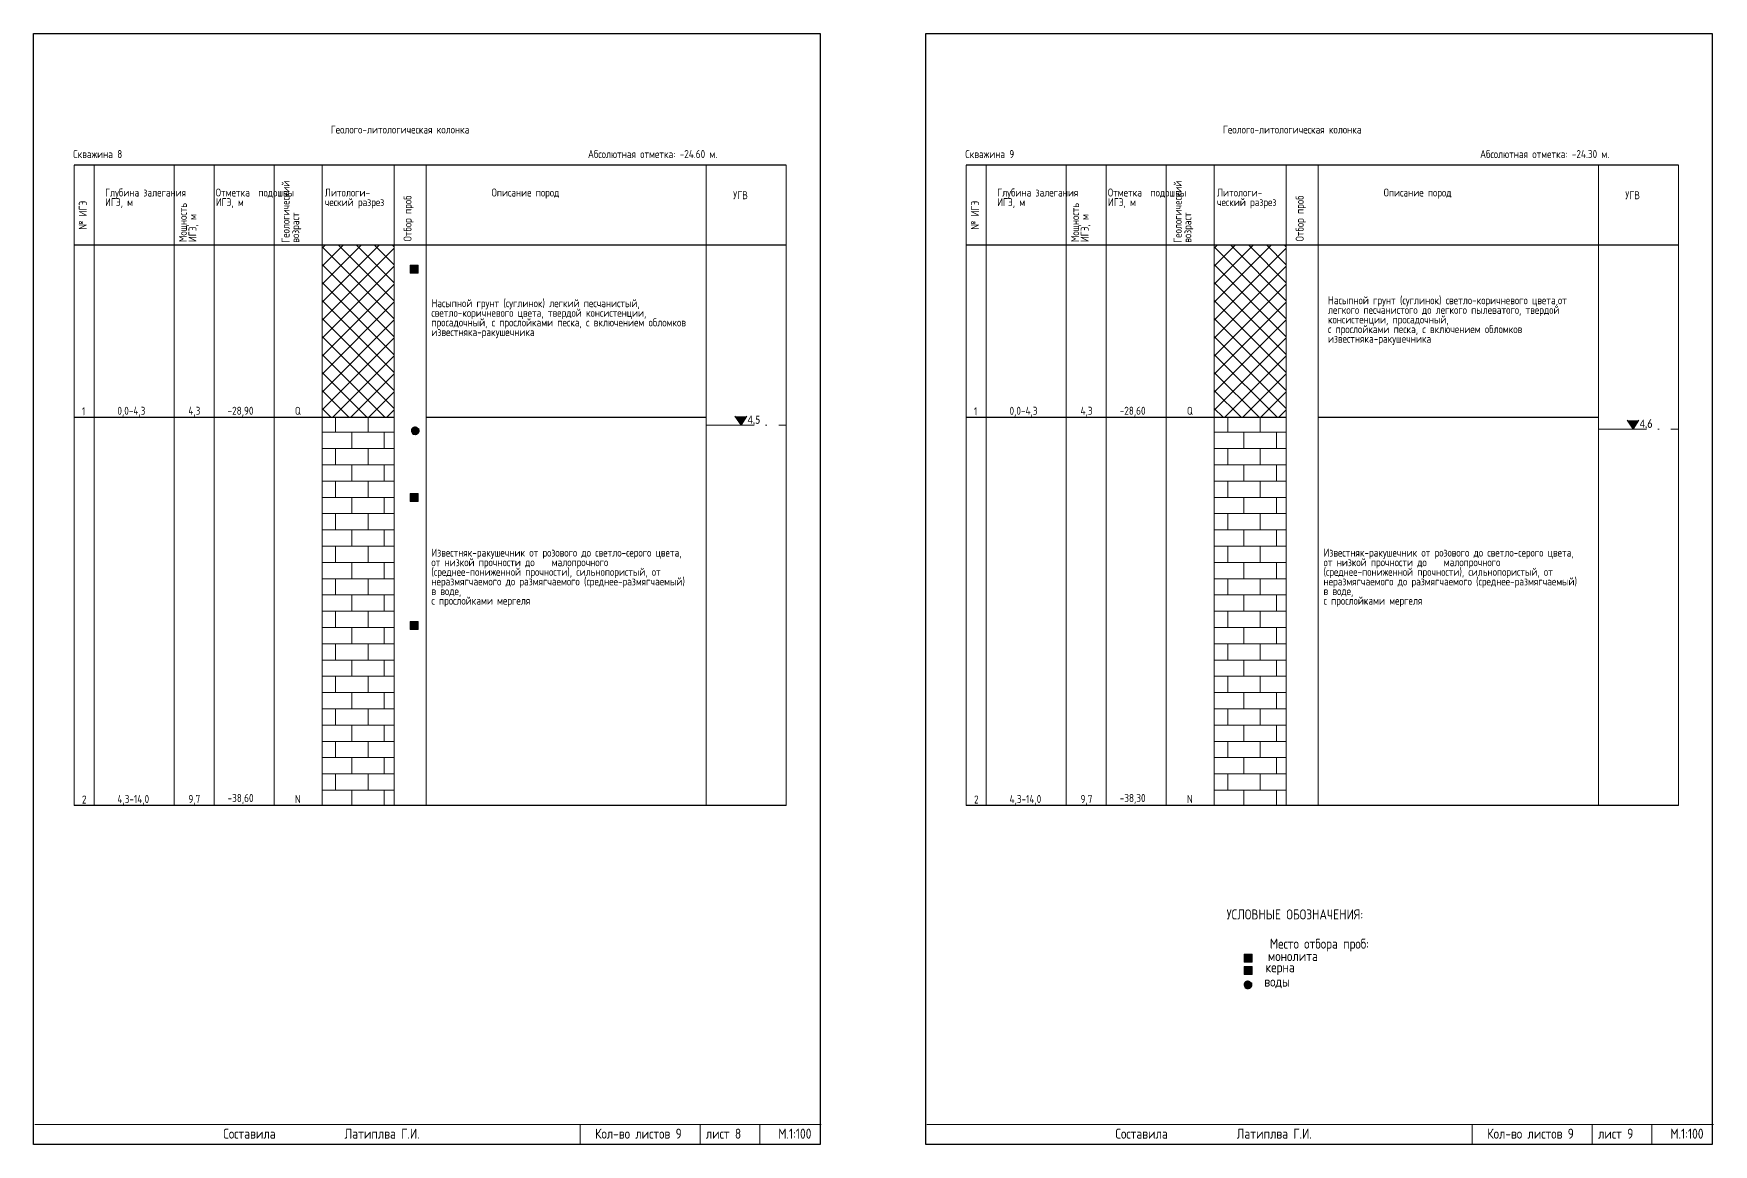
# Model space of a CAD drawing. Header units: millimetres. Extents: x 18930 to 20907, y 6758 to 7036.
# Drawn here: x 20487.4 to 20907.2, y 6758.2 to 7035.8 of the extents above; entities that cross this region are included whole.
import ezdxf

# ---------------------------------------------------------------- set-up
doc = ezdxf.new("R2010")
doc.units = ezdxf.units.MM
doc.linetypes.add('ACAD_ISO03W100', pattern=[30, 12, -18])
doc.linetypes.add('ACAD_ISO10W100', pattern=[18, 12, -3, 0, -3])
for name, color, linetype, lineweight in [('ВодаГ', 160, 'ACAD_ISO03W100', 25), ('Известняк', 86, 'Continuous', 15), ('Керн', 252, 'Continuous', 9), ('монолит', 1, 'Continuous', 9), ('Насып-навал грунта', 36, 'Continuous', 15)]:
    doc.layers.add(name, color=color, linetype=linetype, lineweight=lineweight)
doc.layers.add('ГеолГ', color=7, linetype='Continuous')
doc.layers.add('Рамка проb', color=7, linetype='Continuous')
doc.styles.add('STYLE1', font='simplex.shx', dxfattribs={"width": 0.8})

msp = doc.modelspace()

# ---------------------------------------------------------------- hatches: boundary and pattern name
at = {"layer": 'ВодаГ', "lineweight": 13, "ltscale": 0.5}
for points in [[(20665.65, 6940.18), (20662.69, 6940.18), (20664.24, 6937.9)], [(20888.62, 6939.18), (20885.66, 6939.18), (20887.2, 6936.9)]]:
    msp.add_hatch(color=5, dxfattribs=at).paths.add_polyline_path(points)
at = {"layer": 'ВодаГ', "lineweight": 13, "ltscale": 0.2}
for points in [[(20583.78, 6936.6, 1), (20581.71, 6936.6, 1)], [(20791.89, 6798.18, 1), (20789.82, 6798.18, 1)]]:
    msp.add_hatch(color=256, dxfattribs=at).paths.add_polyline_path(points)
at = {"layer": 'Известняк'}
h = msp.add_hatch(dxfattribs=at)
h.set_pattern_fill('AR-B816', color=256, scale=0.02, style=0)
h.set_pattern_definition([(0, (9590555.4207, 4828876.2114), (0, 4.064), []), (90, (9590555.4207, 4828876.2114), (-4.064, 4.064), [4.064, -4.064])])
h.paths.add_polyline_path([(20577.53, 6939.9), (20559.53, 6939.9), (20559.53, 6842.9), (20577.53, 6842.9)])
h = msp.add_hatch(dxfattribs=at)
h.set_pattern_fill('AR-B816', color=256, scale=0.02, style=0)
h.set_pattern_definition([(0, (9590778.3845, 4828876.2114), (0, 4.064), []), (90, (9590778.3845, 4828876.2114), (-4.064, 4.064), [4.064, -4.064])])
h.paths.add_polyline_path([(20800.49, 6939.9), (20782.49, 6939.9), (20782.49, 6842.9), (20800.49, 6842.9)])
at = {"layer": 'Керн', "lineweight": 13, "ltscale": 0.9}
for points in [[(20583.53, 6918.9), (20583.53, 6920.9), (20581.53, 6920.9), (20581.53, 6918.9)], [(20583.53, 6886.9), (20583.53, 6888.9), (20581.53, 6888.9), (20581.53, 6886.9)], [(20791.93, 6800.65), (20791.93, 6802.65), (20789.93, 6802.65), (20789.93, 6800.65)]]:
    msp.add_hatch(color=8, dxfattribs=at).paths.add_polyline_path(points)
at = {"layer": 'монолит', "lineweight": 13, "ltscale": 0.9}
for points in [[(20583.53, 6975.9), (20583.53, 6977.9), (20581.53, 6977.9), (20581.53, 6975.9)], [(20791.93, 6803.76), (20791.93, 6805.76), (20789.93, 6805.76), (20789.93, 6803.76)]]:
    msp.add_hatch(color=256, dxfattribs=at).paths.add_polyline_path(points)
at = {"layer": 'Насып-навал грунта', "lineweight": 13}
h = msp.add_hatch(dxfattribs=at)
h.set_pattern_fill('NET', color=256, angle=45, style=0)
h.set_pattern_definition([(45, (1557.4994, 9.1625), (-2.24506403, 2.24506403), []), (135, (1557.4994, 9.1625), (-2.24506403, -2.24506403), [])])
h.paths.add_polyline_path([(20577.53, 6982.9), (20559.53, 6982.9), (20559.53, 6939.9), (20577.53, 6939.9)])
h = msp.add_hatch(dxfattribs=at)
h.set_pattern_fill('NET', color=256, angle=45, style=0)
h.set_pattern_definition([(45, (1780.4632, 9.1625), (-2.24506403, 2.24506403), []), (135, (1780.4632, 9.1625), (-2.24506403, -2.24506403), [])])
h.paths.add_polyline_path([(20800.49, 6982.9), (20782.49, 6982.9), (20782.49, 6939.9), (20800.49, 6939.9)])

# ---------------------------------------------------------------- linework, layer by layer
for p, q in [((20675.53, 7002.9), (20497.53, 7002.9)), ((20898.49, 7002.9), (20720.49, 7002.9)), ((20675.53, 6982.9), (20497.53, 6982.9)), ((20898.49, 6982.9), (20720.49, 6982.9)), ((20675.53, 6842.9), (20497.53, 6842.9)), ((20898.49, 6842.9), (20720.49, 6842.9))]:
    msp.add_line(p, q)
at = {"color": 0, "lineweight": 20}
for p, q in [((20497.53, 7002.9), (20497.53, 6842.9)), ((20502.53, 7002.9), (20502.53, 6842.9)), ((20522.53, 7002.9), (20522.53, 6842.9)), ((20532.53, 7002.9), (20532.53, 6842.9)), ((20547.53, 7002.9), (20547.53, 6842.9)), ((20559.53, 7002.9), (20559.53, 6842.9)), ((20577.53, 7002.9), (20577.53, 6842.9)), ((20585.53, 7002.9), (20585.53, 6842.9)), ((20655.53, 7002.9), (20655.53, 6842.9)), ((20675.53, 7002.9), (20675.53, 6842.9)), ((20720.49, 7002.9), (20720.49, 6842.9)), ((20725.49, 7002.9), (20725.49, 6842.9)), ((20745.49, 7002.9), (20745.49, 6842.9)), ((20755.49, 7002.9), (20755.49, 6842.9)), ((20770.49, 7002.9), (20770.49, 6842.9)), ((20782.49, 7002.9), (20782.49, 6842.9)), ((20800.49, 7002.9), (20800.49, 6842.9)), ((20808.49, 7002.9), (20808.49, 6842.9)), ((20878.49, 7002.9), (20878.49, 6842.9)), ((20898.49, 7002.9), (20898.49, 6842.9))]:
    msp.add_line(p, q, dxfattribs=at)
at = {"color": 7, "lineweight": 13}
for p, q in [((20487.7, 6763.25), (20684.28, 6763.25)), ((20624, 6763.24), (20624, 6758.24)), ((20654, 6763.24), (20654, 6758.24)), ((20668.91, 6763.24), (20668.91, 6758.24)), ((20710.66, 6763.25), (20907.24, 6763.25)), ((20846.96, 6763.24), (20846.96, 6758.24)), ((20876.96, 6763.24), (20876.96, 6758.24)), ((20891.87, 6763.24), (20891.87, 6758.24))]:
    msp.add_line(p, q, dxfattribs=at)
for points in [[(20487.42, 7035.76), (20684, 7035.76), (20684, 6758.24), (20487.42, 6758.24)], [(20710.38, 7035.76), (20906.96, 7035.76), (20906.96, 6758.24), (20710.38, 6758.24)]]:
    msp.add_lwpolyline(points, close=True)
for points in [[(20497.53, 6939.9), (20559.53, 6939.9)], [(20559.53, 6939.9), (20577.53, 6939.9)], [(20585.53, 6939.9), (20655.53, 6939.9)], [(20720.49, 6939.9), (20782.49, 6939.9)], [(20782.49, 6939.9), (20800.49, 6939.9)], [(20808.49, 6939.9), (20878.49, 6939.9)]]:
    msp.add_lwpolyline(points)
at = {"layer": 'ВодаГ', "color": 5, "lineweight": 13, "ltscale": 0.5}
for p, q in [((20664.24, 6937.9), (20662.69, 6940.18)), ((20665.65, 6940.18), (20664.24, 6937.9)), ((20887.2, 6936.9), (20885.66, 6939.18)), ((20888.62, 6939.18), (20887.2, 6936.9))]:
    msp.add_line(p, q, dxfattribs=at)
at = {"layer": 'ВодаГ', "color": 5, "linetype": 'ACAD_ISO10W100', "lineweight": 18, "flags": 128}
for points in [[(20655.53, 6937.9), (20675.53, 6937.9)], [(20878.49, 6936.9), (20898.49, 6936.9)]]:
    msp.add_lwpolyline(points, dxfattribs=at)
at = {"layer": 'ВодаГ', "lineweight": 13, "ltscale": 0.2}
for centre in [(20582.74, 6936.6), (20790.86, 6798.18)]:
    msp.add_circle(centre, 1.04, dxfattribs=at)
at = {"layer": 'Рамка проb', "lineweight": 13, "ltscale": 2}
for p, q in [((20583.53, 6977.9), (20581.53, 6977.9)), ((20581.53, 6977.9), (20581.53, 6975.9)), ((20583.53, 6975.9), (20583.53, 6977.9)), ((20581.53, 6975.9), (20583.53, 6975.9)), ((20583.53, 6920.9), (20581.53, 6920.9)), ((20581.53, 6920.9), (20581.53, 6918.9)), ((20581.53, 6918.9), (20583.53, 6918.9)), ((20583.53, 6918.9), (20583.53, 6920.9)), ((20583.53, 6888.9), (20581.53, 6888.9)), ((20581.53, 6888.9), (20581.53, 6886.9)), ((20581.53, 6886.9), (20583.53, 6886.9)), ((20583.53, 6886.9), (20583.53, 6888.9)), ((20789.93, 6805.76), (20789.93, 6803.76)), ((20789.93, 6805.76), (20791.93, 6805.76)), ((20791.93, 6803.76), (20791.93, 6805.76)), ((20789.93, 6803.76), (20791.93, 6803.76)), ((20789.93, 6802.65), (20789.93, 6800.65)), ((20789.93, 6802.65), (20791.93, 6802.65)), ((20791.93, 6800.65), (20791.93, 6802.65)), ((20789.93, 6800.65), (20791.93, 6800.65))]:
    msp.add_line(p, q, dxfattribs=at)

# ---------------------------------------------------------------- texts
at = {"color": 0, "char_height": 2.5, "attachment_point": 5, "style": 'STYLE1'}
for s, insert, width in [('{\\C256;УСЛОВНЫЕ ОБОЗНАЧЕНИЯ:}', (20802.64, 6815.69), 58.9832), ('Место отбора проб:', (20808.77, 6808.05), 58.9832), ('монолита', (20802.15, 6805.28), 58.9832), ('керна', (20798.95, 6802.16), 58.9832), ('воды', (20798.21, 6798.71), 58.9832), ('Составила             Латиплва Г.И.{\\Ftxt|c204; }', (20559.36, 6760.92), 78.7443), ('Кол-во листов 9{\\Ftxt|c204; }', (20638.57, 6760.92), 29.2085), ('лист 8{\\Ftxt|c204; }', (20659.84, 6760.92), 21.0924), ('М.1:100', (20677.67, 6760.92), 21.0924), ('Составила             Латиплва Г.И.{\\Ftxt|c204; }', (20782.33, 6760.92), 78.7443), ('Кол-во листов 9{\\Ftxt|c204; }', (20861.54, 6760.92), 29.2085), ('лист 9{\\Ftxt|c204; }', (20882.81, 6760.92), 21.0924), ('М.1:100', (20900.63, 6760.92), 21.0924)]:
    msp.add_mtext(s, dxfattribs=dict(at, insert=insert, width=width))
at = {"layer": 'ВодаГ', "color": 5, "lineweight": 13, "ltscale": 0.5, "char_height": 2, "width": 3.044, "attachment_point": 1, "style": 'STYLE1'}
for s, insert in [('{\\fCalibri|b0|i0|c204|p34;4,5}', (20665.87, 6940.28)), ('{\\fCalibri|b0|i0|c204|p34;4,6}', (20888.83, 6939.28))]:
    msp.add_mtext(s, dxfattribs=dict(at, insert=insert))
at = {"layer": 'ГеолГ', "color": 2, "char_height": 2, "attachment_point": 1, "line_spacing_factor": 0.72, "style": 'STYLE1'}
for s, insert, width in [('{\\C256;Геолого-литологическая колонка }', (20561.69, 7012.8), 79.7827), ('{\\C256;Геолого-литологическая колонка }', (20784.66, 7012.8), 79.7827), ('{\\C256;Скважина 8}', (20497.31, 7006.67), 24.1719), ('{\\C256;Абсолютная отметка: -24.60 м.}', (20625.96, 7006.67), 75.3485), ('{\\C256;Скважина 9}', (20720.27, 7006.67), 24.1719), ('{\\C256;Абсолютная отметка: -24.30 м.}', (20848.92, 7006.67), 75.3485), ('{\\C256;Глубина залегания \\PИГЭ, м}', (20505.28, 6997.06), 20.0037), ('{\\C256;Отметка  подошвы \\PИГЭ, м}', (20532.95, 6997.06), 20.0037), ('{\\C256;Литологи-\\Pческий разрез}', (20560.2, 6997.06), 20.0037), ('{\\C256;Описание пород}', (20601.88, 6997.06), 34.6249), ('{\\C256;УГВ}', (20662.25, 6996.39), 10.4664), ('{\\C256;Глубина залегания \\PИГЭ, м}', (20728.24, 6997.06), 20.0037), ('{\\C256;Отметка  подошвы \\PИГЭ, м}', (20755.91, 6997.06), 20.0037), ('{\\C256;Литологи-\\Pческий разрез}', (20783.17, 6997.06), 20.0037), ('{\\C256;Описание пород}', (20824.84, 6997.06), 34.6249), ('{\\C256;УГВ}', (20885.21, 6996.39), 10.4664), ('{\\C0;Насыпной грунт (суглинок) легкий песчанистый, светло-коричневого цвета, твердой консистенции, просадочный, с прослойками песка, с включением обломков известняка-ракушечника }', (20586.84, 6969.41), 69.0601), ('{\\C0;Насыпной грунт (суглинок) светло-коричневого цвета,от легкого песчанистого до легкого пылеватого, твердой консистенции, просадочный, \\Pс прослойками песка, с включением обломков известняка-ракушечника }', (20810.91, 6970.14), 69.0601), ('{\\C256;1}', (20499.5, 6942.41), 2.8568), ('{\\C256;0,0-4,3}', (20508.37, 6942.53), 8.3092), ('{\\C256;4,3}', (20526.1, 6942.53), 8.3092), ('{\\C256;-28,90}', (20535.9, 6942.54), 8.3092), ('{\\C256;Q}', (20552.71, 6942.53), 8.3092), ('{\\C256;1}', (20722.46, 6942.41), 2.8568), ('{\\C256;0,0-4,3}', (20731.33, 6942.53), 8.3092), ('{\\C256;4,3}', (20749.07, 6942.53), 8.3092), ('{\\C256;-28,60}', (20758.87, 6942.54), 8.3092), ('{\\C256;Q}', (20775.67, 6942.53), 8.3092), ('{\\C0;Известняк-ракушечник от розового до светло-серого цвета, от низкой прочности до    малопрочного (среднее-пониженной прочности), сильнопористый, от неразмягчаемого до размягчаемого (среднее-размягчаемый) в воде, \\Pс прослойками мергеля}', (20586.84, 6907.09), 69.0601), ('{\\C0;Известняк-ракушечник от розового до светло-серого цвета, от низкой прочности до    малопрочного (среднее-пониженной прочности), сильнопористый, от неразмягчаемого до размягчаемого (среднее-размягчаемый) в воде, \\Pс прослойками мергеля}', (20809.8, 6907.09), 69.0601), ('{\\C256;2}', (20499.5, 6845.41), 2.8568), ('{\\C256;4,3-14,0}', (20508.37, 6845.53), 8.3092), ('{\\C256;9,7}', (20526.1, 6845.53), 8.3092), ('{\\C256;-38,60}', (20535.9, 6845.78), 8.3092), ('{\\C256;N}', (20552.71, 6845.53), 8.3092), ('{\\C256;2}', (20722.46, 6845.41), 2.8568), ('{\\C256;4,3-14,0}', (20731.33, 6845.53), 8.3092), ('{\\C256;9,7}', (20749.07, 6845.53), 8.3092), ('{\\C256;-38,30}', (20758.87, 6845.78), 8.3092), ('{\\C256;N}', (20775.67, 6845.53), 8.3092)]:
    msp.add_mtext(s, dxfattribs=dict(at, insert=insert, width=width))
at = {"layer": 'ГеолГ', "color": 2, "char_height": 2, "width": 18.8075, "attachment_point": 1, "rotation": 90, "line_spacing_factor": 0.72, "style": 'STYLE1'}
for s, insert in [('\\pt19.44444;{\\C256;Геологический возраст}', (20549.4, 6983.51)), ('\\pt19.44444;{\\C256;Геологический возраст}', (20772.36, 6983.51)), ('{\\C256;Отбор проб}', (20579.88, 6983.85)), ('{\\C256;Отбор проб}', (20802.85, 6983.85)), ('{\\C256;№ ИГЭ}', (20498.72, 6986.79)), ('{\\C256;Мощность \\PИГЭ, м}', (20523.73, 6983.67)), ('{\\C256;№ ИГЭ}', (20721.68, 6986.79)), ('{\\C256;Мощность \\PИГЭ, м}', (20746.7, 6983.67))]:
    msp.add_mtext(s, dxfattribs=dict(at, insert=insert))

doc.saveas('drawing.dxf')
